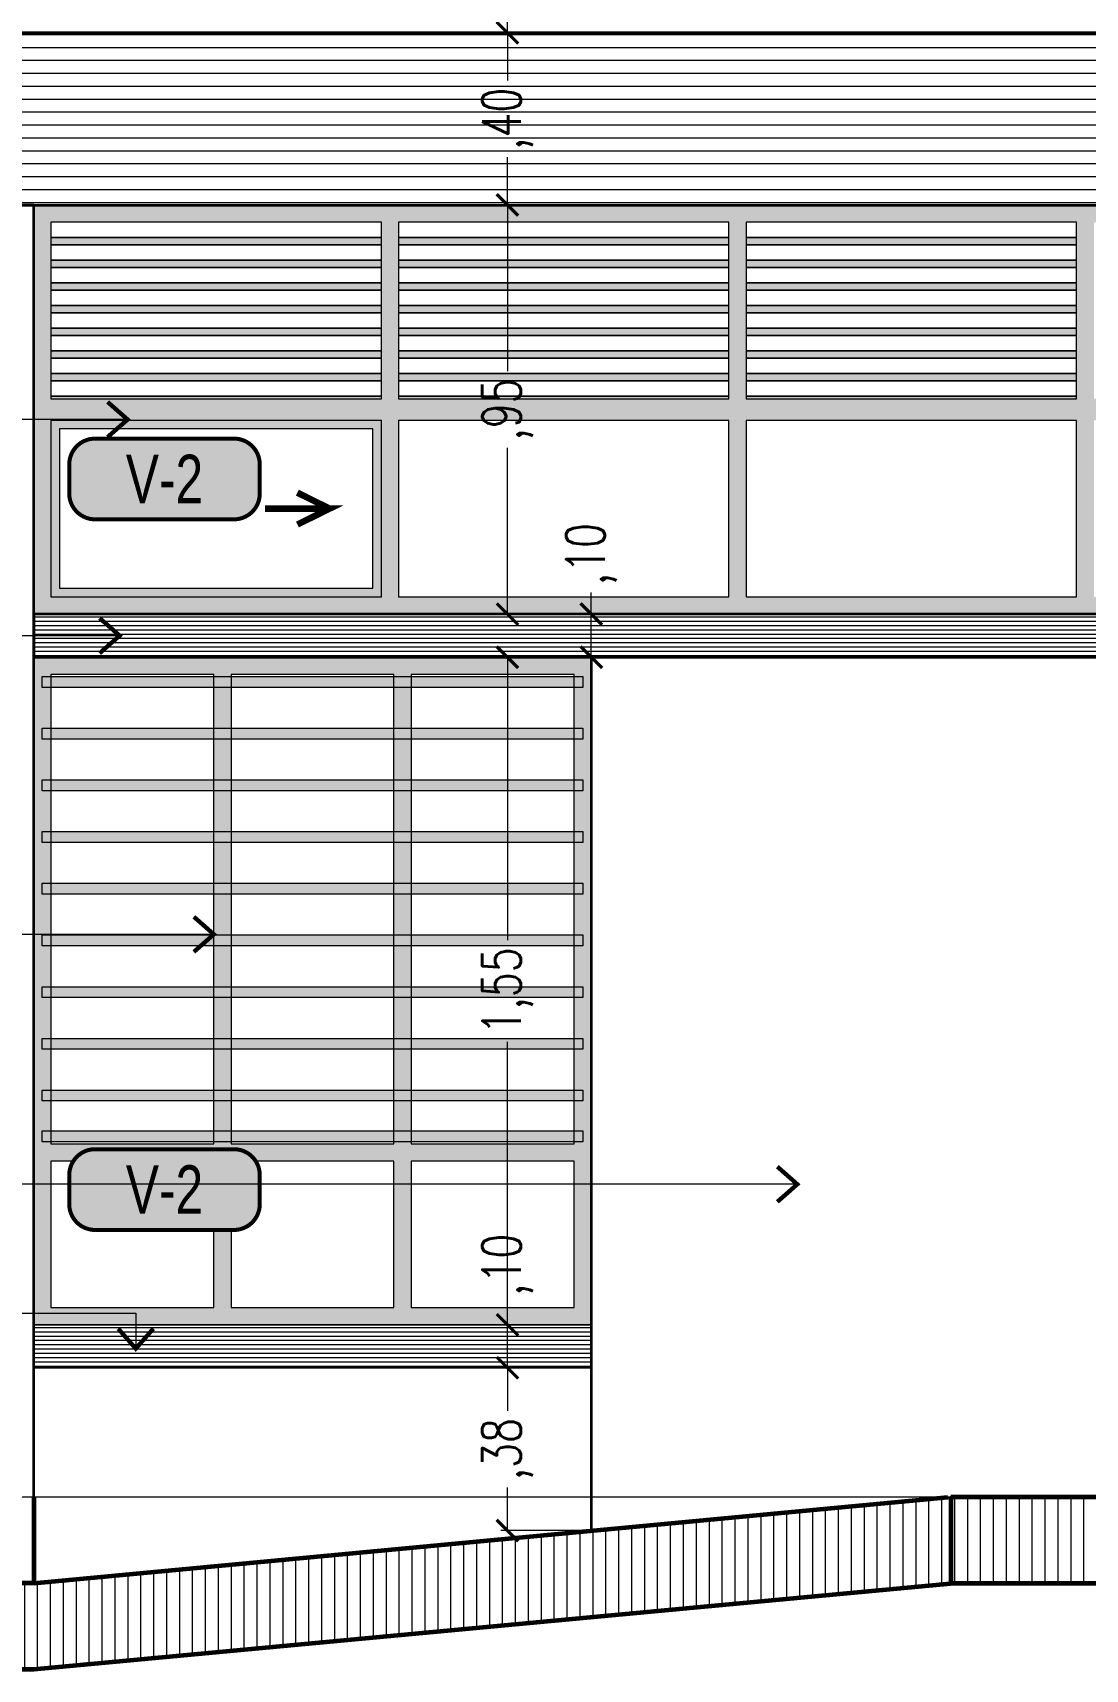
# Model space of a CAD drawing. Header units: millimetres. Extents: x 216 to 2687, y 57 to 1099.
# Drawn here: x 259 to 261.444, y 58.235 to 62.035 of the extents above; entities that cross this region are included whole.
import ezdxf
from ezdxf.enums import TextEntityAlignment as Align

# ---------------------------------------------------------------- set-up
doc = ezdxf.new("R2010")
doc.units = ezdxf.units.MM
doc.header["$LTSCALE"] = 0.5
doc.set_wipeout_variables(frame=1)
doc.header["$PDMODE"] = 35
doc.linetypes.add('DASHDOT2', pattern=[12.7, 6.35, -3.175, 0, -3.175])
for name, color, linetype, lineweight in [('A-COTAS', 7, 'Continuous', 9), ('A-PLAN', 7, 'Continuous', 60), ('A-PLAN-1', 2, 'Continuous', 35), ('A-PLAN-3', 146, 'Continuous', 5), ('A-PLAN-ACHU1', 105, 'Continuous', 9), ('A-PLAN-ACHU2', 146, 'Continuous', 0), ('A-PLAN-ACHU3', 250, 'Continuous', 0), ('A-TEXT-FLEC', 4, 'Continuous', 9), ('A-TEXT-VENT', 2, 'Continuous', 9), ('A-VENT', 1, 'Continuous', 15), ('A-WIPEOUT', 255, 'Continuous', 0)]:
    doc.layers.add(name, color=color, linetype=linetype, lineweight=lineweight)
doc.styles.add('Cotas', font='romans.shx', dxfattribs={"width": 0.75})
doc.styles.add('ING_50', font='swisscl.ttf', dxfattribs={"height": 0.08})
doc.dimstyles.new("1-25'", dxfattribs={"dimtxt": 0.075, "dimasz": 0.05, "dimexe": 0.015, "dimexo": 0, "dimgap": 0.02, "dimtad": 0, "dimzin": 4, "dimtxsty": 'Cotas', "dimblk": 'ARCHTICK', "dimcen": 0.09, "dimclrd": 142, "dimclre": 2, "dimclrt": 2, "dimadec": 0, "dimazin": 0, "dimtfac": 1, "dimtmove": 0, "dimatfit": 3, "dimfxl": 0.1, "dimlwd": 13, "dimlwe": 9, "dimarcsym": 2})
pattern_1 = [(90, (-2414.348867, -998.31859), (-0.03, 2e-18), [])]

# ---------------------------------------------------------------- blocks, each defined once
blk = doc.blocks.new('*U404')
at = {"layer": 'A-TEXT-FLEC'}
blk.add_lwpolyline([(4.291, 0), (0, 0), (0, 0.137)], dxfattribs=at)
at = {"layer": 'A-TEXT-FLEC', "const_width": 0.01}
blk.add_lwpolyline([(4.2446, -0.0408), (4.291, 0), (4.2446, 0.0408)], dxfattribs=at)
blk = doc.blocks.new('*U406')
at = {"layer": 'A-TEXT-FLEC'}
blk.add_lwpolyline([(5.8649, 0), (0, 0), (0, 0.137)], dxfattribs=at)
at = {"layer": 'A-TEXT-FLEC', "const_width": 0.01}
blk.add_lwpolyline([(5.8185, -0.0408), (5.8649, 0), (5.8185, 0.0408)], dxfattribs=at)
blk = doc.blocks.new('*U402')
at = {"layer": 'A-TEXT-FLEC'}
blk.add_lwpolyline([(4.3095, 0), (0, 0), (0, 0.137)], dxfattribs=at)
at = {"layer": 'A-TEXT-FLEC', "const_width": 0.01}
blk.add_lwpolyline([(4.2631, -0.0408), (4.3095, 0), (4.2631, 0.0408)], dxfattribs=at)
blk = doc.blocks.new('*U739')
at = {"layer": 'A-TEXT-FLEC'}
for points in [[(0, 0.137), (0, 0)], [(0, 0), (0, 0), (4.3285, 0)], [(4.3285, 0), (4.3285, -0.0826)]]:
    blk.add_lwpolyline(points, dxfattribs=at)
at = {"layer": 'A-TEXT-FLEC', "const_width": 0.01}
blk.add_lwpolyline([(4.3694, -0.0361), (4.3285, -0.0826), (4.2877, -0.0361)], dxfattribs=at)
blk = doc.blocks.new('_ArchTick')
at = {"color": 0, "linetype": 'ByBlock', "const_width": 0.15}
blk.add_lwpolyline([(-0.5, -0.5), (0.5, 0.5)], dxfattribs=at)
blk = doc.blocks.new('*D411')
at = {"layer": 'A-COTAS', "color": 142, "linetype": 'Continuous', "lineweight": 13, "transparency": 16777216}
for p, q in [((257.2782, 58.6354), (257.2782, 58.6854)), ((257.2782, 58.6354), (257.2782, 58.6245)), ((257.2782, 58.4354), (257.2782, 58.4463)), ((257.2782, 58.4354), (257.2782, 58.3854))]:
    blk.add_line(p, q, dxfattribs=at)
at = {"layer": 'A-COTAS', "color": 2, "linetype": 'DASHDOT2', "lineweight": 9, "transparency": 16777216}
for p, q in [((261.132, 58.6354), (257.2632, 58.6354)), ((258.082, 58.4354), (257.2632, 58.4354))]:
    blk.add_line(p, q, dxfattribs=at)
at = {"layer": 'DEFPOINTS', "color": 0, "transparency": 16777216}
for p in [(257.2782, 58.6354), (261.132, 58.6354), (258.082, 58.4354)]:
    blk.add_point(p, dxfattribs=at)
at = {"layer": 'A-COTAS', "color": 142, "lineweight": 13, "transparency": 16777216, "xscale": 0.05, "yscale": 0.05, "zscale": 0.05}
for p, rotation in [((257.2782, 58.6354), 270), ((257.2782, 58.4354), 90)]:
    blk.add_blockref('_ArchTick', p, dxfattribs=dict(at, rotation=rotation))
at = {"layer": 'A-COTAS', "color": 2, "transparency": 16777216, "insert": (257.2782, 58.5354), "char_height": 0.09, "attachment_point": 5, "rotation": 90, "style": 'Cotas'}
blk.add_mtext(',20', dxfattribs=at)
blk = doc.blocks.new('*D412')
at = {"layer": 'A-COTAS', "color": 2, "linetype": 'DASHDOT2', "lineweight": 9, "transparency": 16777216}
for p, q in [((257.582, 61.6354), (257.2632, 61.6354)), ((261.132, 58.6354), (257.2632, 58.6354))]:
    blk.add_line(p, q, dxfattribs=at)
at = {"layer": 'A-COTAS', "color": 142, "linetype": 'Continuous', "lineweight": 13, "transparency": 16777216}
for p, q in [((257.2782, 61.6354), (257.2782, 60.2583)), ((257.2782, 58.6354), (257.2782, 60.0126))]:
    blk.add_line(p, q, dxfattribs=at)
at = {"layer": 'DEFPOINTS', "color": 0, "transparency": 16777216}
for p in [(257.2782, 61.6354), (257.582, 61.6354), (261.132, 58.6354)]:
    blk.add_point(p, dxfattribs=at)
at = {"layer": 'A-COTAS', "color": 142, "lineweight": 13, "transparency": 16777216, "xscale": 0.05, "yscale": 0.05, "zscale": 0.05}
for p, rotation in [((257.2782, 61.6354), 90), ((257.2782, 58.6354), 270)]:
    blk.add_blockref('_ArchTick', p, dxfattribs=dict(at, rotation=rotation))
at = {"layer": 'A-COTAS', "color": 2, "transparency": 16777216, "insert": (257.2782, 60.1354), "char_height": 0.09, "attachment_point": 5, "rotation": 90, "style": 'Cotas'}
blk.add_mtext('3,00', dxfattribs=at)
blk = doc.blocks.new('*D417')
at = {"layer": 'A-COTAS', "color": 2, "linetype": 'DASHDOT2', "lineweight": 9, "transparency": 16777216}
for p, q in [((260.297, 58.9354), (260.0873, 58.9354)), ((260.297, 58.5574), (260.0873, 58.5574))]:
    blk.add_line(p, q, dxfattribs=at)
at = {"layer": 'A-COTAS', "color": 142, "linetype": 'Continuous', "lineweight": 13, "transparency": 16777216}
for p, q in [((260.1023, 58.9354), (260.1023, 58.8355)), ((260.1023, 58.5574), (260.1023, 58.6573))]:
    blk.add_line(p, q, dxfattribs=at)
at = {"layer": 'DEFPOINTS', "color": 0, "transparency": 16777216}
for p in [(260.1023, 58.9354), (260.297, 58.9354), (260.297, 58.5574)]:
    blk.add_point(p, dxfattribs=at)
at = {"layer": 'A-COTAS', "color": 142, "lineweight": 13, "transparency": 16777216, "xscale": 0.05, "yscale": 0.05, "zscale": 0.05}
for p, rotation in [((260.1023, 58.9354), 90), ((260.1023, 58.5574), 270)]:
    blk.add_blockref('_ArchTick', p, dxfattribs=dict(at, rotation=rotation))
at = {"layer": 'A-COTAS', "color": 2, "transparency": 16777216, "insert": (260.1023, 58.7464), "char_height": 0.09, "attachment_point": 5, "rotation": 90, "style": 'Cotas'}
blk.add_mtext(',38', dxfattribs=at)
blk = doc.blocks.new('*D418')
at = {"layer": 'A-COTAS', "color": 142, "linetype": 'Continuous', "lineweight": 13, "transparency": 16777216}
for p, q in [((260.1023, 59.0354), (260.1023, 59.0854)), ((260.1023, 58.9354), (260.1023, 59.0354))]:
    blk.add_line(p, q, dxfattribs=at)
at = {"layer": 'A-COTAS', "color": 2, "linetype": 'DASHDOT2', "lineweight": 9, "transparency": 16777216}
for p, q in [((260.297, 59.0354), (260.0873, 59.0354)), ((260.297, 58.9354), (260.0873, 58.9354))]:
    blk.add_line(p, q, dxfattribs=at)
at = {"layer": 'DEFPOINTS', "color": 0, "transparency": 16777216}
for p in [(260.1023, 59.0354), (260.297, 59.0354), (260.297, 58.9354)]:
    blk.add_point(p, dxfattribs=at)
at = {"layer": 'A-COTAS', "color": 142, "lineweight": 13, "transparency": 16777216, "xscale": 0.05, "yscale": 0.05, "zscale": 0.05}
for p, rotation in [((260.1023, 59.0354), 90), ((260.1023, 58.9354), 270)]:
    blk.add_blockref('_ArchTick', p, dxfattribs=dict(at, rotation=rotation))
at = {"layer": 'A-COTAS', "color": 2, "transparency": 16777216, "insert": (260.1023, 59.1745), "char_height": 0.09, "attachment_point": 5, "rotation": 90, "style": 'Cotas'}
blk.add_mtext(',10', dxfattribs=at)
blk = doc.blocks.new('*D419')
at = {"layer": 'A-COTAS', "color": 2, "linetype": 'DASHDOT2', "lineweight": 9, "transparency": 16777216}
for p, q in [((260.297, 60.5854), (260.0873, 60.5854)), ((260.297, 59.0354), (260.0873, 59.0354))]:
    blk.add_line(p, q, dxfattribs=at)
at = {"layer": 'A-COTAS', "color": 142, "linetype": 'Continuous', "lineweight": 13, "transparency": 16777216}
for p, q in [((260.1023, 60.5854), (260.1023, 59.9285)), ((260.1023, 59.0354), (260.1023, 59.6924))]:
    blk.add_line(p, q, dxfattribs=at)
at = {"layer": 'DEFPOINTS', "color": 0, "transparency": 16777216}
for p in [(260.1023, 60.5854), (260.297, 60.5854), (260.297, 59.0354)]:
    blk.add_point(p, dxfattribs=at)
at = {"layer": 'A-COTAS', "color": 142, "lineweight": 13, "transparency": 16777216, "xscale": 0.05, "yscale": 0.05, "zscale": 0.05}
for p, rotation in [((260.1023, 60.5854), 90), ((260.1023, 59.0354), 270)]:
    blk.add_blockref('_ArchTick', p, dxfattribs=dict(at, rotation=rotation))
at = {"layer": 'A-COTAS', "color": 2, "transparency": 16777216, "insert": (260.1023, 59.8104), "char_height": 0.09, "attachment_point": 5, "rotation": 90, "style": 'Cotas'}
blk.add_mtext('1,55', dxfattribs=at)
blk = doc.blocks.new('*D420')
at = {"layer": 'A-COTAS', "color": 142, "linetype": 'Continuous', "lineweight": 13, "transparency": 16777216}
for p, q in [((260.297, 60.6854), (260.297, 60.7354)), ((260.297, 60.5854), (260.297, 60.6854))]:
    blk.add_line(p, q, dxfattribs=at)
at = {"layer": 'A-COTAS', "color": 2, "linetype": 'DASHDOT2', "lineweight": 9, "transparency": 16777216}
for p, q in [((260.297, 60.6854), (260.282, 60.6854)), ((260.297, 60.5854), (260.282, 60.5854))]:
    blk.add_line(p, q, dxfattribs=at)
at = {"layer": 'DEFPOINTS', "color": 0, "transparency": 16777216}
for p in [(260.297, 60.6854), (260.297, 60.6854), (260.297, 60.5854)]:
    blk.add_point(p, dxfattribs=at)
at = {"layer": 'A-COTAS', "color": 142, "lineweight": 13, "transparency": 16777216, "xscale": 0.05, "yscale": 0.05, "zscale": 0.05}
for p, rotation in [((260.297, 60.6854), 90), ((260.297, 60.5854), 270)]:
    blk.add_blockref('_ArchTick', p, dxfattribs=dict(at, rotation=rotation))
at = {"layer": 'A-COTAS', "color": 2, "transparency": 16777216, "insert": (260.297, 60.8245), "char_height": 0.09, "attachment_point": 5, "rotation": 90, "style": 'Cotas'}
blk.add_mtext(',10', dxfattribs=at)
blk = doc.blocks.new('*D421')
at = {"layer": 'A-COTAS', "color": 2, "linetype": 'DASHDOT2', "lineweight": 9, "transparency": 16777216}
for p, q in [((260.1023, 61.6354), (260.0873, 61.6354)), ((260.1023, 60.6854), (260.0873, 60.6854))]:
    blk.add_line(p, q, dxfattribs=at)
at = {"layer": 'A-COTAS', "color": 142, "linetype": 'Continuous', "lineweight": 13, "transparency": 16777216}
for p, q in [((260.1023, 61.6354), (260.1023, 61.2495)), ((260.1023, 60.6854), (260.1023, 61.0713))]:
    blk.add_line(p, q, dxfattribs=at)
at = {"layer": 'DEFPOINTS', "color": 0, "transparency": 16777216}
for p in [(260.1023, 61.6354), (260.1023, 61.6354), (260.1023, 60.6854)]:
    blk.add_point(p, dxfattribs=at)
at = {"layer": 'A-COTAS', "color": 142, "lineweight": 13, "transparency": 16777216, "xscale": 0.05, "yscale": 0.05, "zscale": 0.05}
for p, rotation in [((260.1023, 61.6354), 90), ((260.1023, 60.6854), 270)]:
    blk.add_blockref('_ArchTick', p, dxfattribs=dict(at, rotation=rotation))
at = {"layer": 'A-COTAS', "color": 2, "transparency": 16777216, "insert": (260.1023, 61.1604), "char_height": 0.09, "attachment_point": 5, "rotation": 90, "style": 'Cotas'}
blk.add_mtext(',95', dxfattribs=at)
blk = doc.blocks.new('*D422')
at = {"layer": 'A-COTAS', "color": 2, "linetype": 'DASHDOT2', "lineweight": 9, "transparency": 16777216}
for p, q in [((260.1023, 62.0354), (260.0873, 62.0354)), ((260.1023, 61.6354), (260.0873, 61.6354))]:
    blk.add_line(p, q, dxfattribs=at)
at = {"layer": 'A-COTAS', "color": 142, "linetype": 'Continuous', "lineweight": 13, "transparency": 16777216}
for p, q in [((260.1023, 62.0354), (260.1023, 61.9245)), ((260.1023, 61.6354), (260.1023, 61.7463))]:
    blk.add_line(p, q, dxfattribs=at)
at = {"layer": 'DEFPOINTS', "color": 0, "transparency": 16777216}
for p in [(260.1023, 62.0354), (260.1023, 62.0354), (260.1023, 61.6354)]:
    blk.add_point(p, dxfattribs=at)
at = {"layer": 'A-COTAS', "color": 142, "lineweight": 13, "transparency": 16777216, "xscale": 0.05, "yscale": 0.05, "zscale": 0.05}
for p, rotation in [((260.1023, 62.0354), 90), ((260.1023, 61.6354), 270)]:
    blk.add_blockref('_ArchTick', p, dxfattribs=dict(at, rotation=rotation))
at = {"layer": 'A-COTAS', "color": 2, "transparency": 16777216, "insert": (260.1023, 61.8354), "char_height": 0.09, "attachment_point": 5, "rotation": 90, "style": 'Cotas'}
blk.add_mtext(',40', dxfattribs=at)
blk = doc.blocks.new('*D423')
at = {"layer": 'A-COTAS', "color": 2, "linetype": 'DASHDOT2', "lineweight": 9, "transparency": 16777216}
for p, q in [((260.1023, 62.4754), (260.0873, 62.4754)), ((260.1023, 62.0354), (260.0873, 62.0354))]:
    blk.add_line(p, q, dxfattribs=at)
at = {"layer": 'A-COTAS', "color": 142, "linetype": 'Continuous', "lineweight": 13, "transparency": 16777216}
for p, q in [((260.1023, 62.4754), (260.1023, 62.3461)), ((260.1023, 62.0354), (260.1023, 62.1647))]:
    blk.add_line(p, q, dxfattribs=at)
at = {"layer": 'DEFPOINTS', "color": 0, "transparency": 16777216}
for p in [(260.1023, 62.4754), (260.1023, 62.4754), (260.1023, 62.0354)]:
    blk.add_point(p, dxfattribs=at)
at = {"layer": 'A-COTAS', "color": 142, "lineweight": 13, "transparency": 16777216, "xscale": 0.05, "yscale": 0.05, "zscale": 0.05}
for p, rotation in [((260.1023, 62.4754), 90), ((260.1023, 62.0354), 270)]:
    blk.add_blockref('_ArchTick', p, dxfattribs=dict(at, rotation=rotation))
at = {"layer": 'A-COTAS', "color": 2, "transparency": 16777216, "insert": (260.1023, 62.2554), "char_height": 0.09, "attachment_point": 5, "rotation": 90, "style": 'Cotas'}
blk.add_mtext(',44', dxfattribs=at)
blk = doc.blocks.new('*U740')
at = {"layer": 'A-TEXT-FLEC'}
blk.add_lwpolyline([(4.5098, 0), (0, 0), (0, 0.137)], dxfattribs=at)
at = {"layer": 'A-TEXT-FLEC', "const_width": 0.01}
blk.add_lwpolyline([(4.4634, -0.0408), (4.5098, 0), (4.4634, 0.0408)], dxfattribs=at)

msp = doc.modelspace()

# ---------------------------------------------------------------- hatches: boundary and pattern name
at = {"layer": 'A-PLAN-ACHU1', "transparency": 33554687}
h = msp.add_hatch(color=256, dxfattribs=at)
h.dxf.hatch_style = 1
h.set_gradient(color1=(91, 91, 91), color2=(214, 214, 214), tint=1, name='HEMISPHERICAL')
h.paths.add_polyline_path([(263.8864, 61.6354), (259.002, 61.6354), (259.002, 60.6854), (263.8864, 60.6854)])
h.paths.add_polyline_path([(260.6568, 61.5954), (261.4242, 61.5954), (261.4242, 61.1854), (260.6568, 61.1854)], flags=16)
h.paths.add_polyline_path([(260.6168, 61.1854), (259.8494, 61.1854), (259.8494, 61.5954), (260.6168, 61.5954)], flags=16)
h.paths.add_polyline_path([(260.6568, 61.1354), (261.4242, 61.1354), (261.4242, 60.7254), (260.6568, 60.7254)], flags=16)
h.paths.add_polyline_path([(260.6168, 61.1354), (260.6168, 60.7254), (259.8494, 60.7254), (259.8494, 61.1354)], flags=16)
h.paths.add_polyline_path([(261.4642, 61.5954), (262.2316, 61.5954), (262.2316, 61.1854), (261.4642, 61.1854)], flags=16)
h.paths.add_polyline_path([(259.8094, 61.1854), (259.042, 61.1854), (259.042, 61.5954), (259.8094, 61.5954)], flags=16)
h.paths.add_polyline_path([(261.4642, 61.1354), (262.2316, 61.1354), (262.2316, 60.7254), (261.4642, 60.7254)], flags=16)
h.paths.add_polyline_path([(259.8094, 61.1354), (259.8094, 60.7254), (259.042, 60.7254), (259.042, 61.1354)], flags=16)
h.paths.add_polyline_path([(262.2716, 61.5954), (263.039, 61.5954), (263.039, 61.1854), (262.2716, 61.1854)], flags=16)
h.paths.add_polyline_path([(262.2716, 61.1354), (263.039, 61.1354), (263.039, 60.7254), (262.2716, 60.7254)], flags=16)
h.paths.add_polyline_path([(263.079, 61.5954), (263.8464, 61.5954), (263.8464, 61.1854), (263.079, 61.1854)], flags=16)
h.paths.add_polyline_path([(263.079, 61.1354), (263.8464, 61.1354), (263.8464, 60.7254), (263.079, 60.7254)], flags=16)
h = msp.add_hatch(color=256, dxfattribs=at)
h.dxf.hatch_style = 1
h.set_gradient(color1=(91, 91, 91), color2=(214, 214, 214), rotation=90, tint=1, name='CYLINDER')
h.paths.add_polyline_path([(259.8094, 61.56), (259.042, 61.56), (259.042, 61.5428), (259.8094, 61.5428)])
h = msp.add_hatch(color=256, dxfattribs=at)
h.dxf.hatch_style = 1
h.set_gradient(color1=(91, 91, 91), color2=(214, 214, 214), rotation=90, tint=1, name='CYLINDER')
h.paths.add_polyline_path([(260.6168, 61.56), (259.8494, 61.56), (259.8494, 61.5428), (260.6168, 61.5428)])
h = msp.add_hatch(color=256, dxfattribs=at)
h.dxf.hatch_style = 1
h.set_gradient(color1=(91, 91, 91), color2=(214, 214, 214), rotation=90, tint=1, name='CYLINDER')
h.paths.add_polyline_path([(261.4242, 61.56), (260.6568, 61.56), (260.6568, 61.5428), (261.4242, 61.5428)])
h = msp.add_hatch(color=256, dxfattribs=at)
h.dxf.hatch_style = 1
h.set_gradient(color1=(91, 91, 91), color2=(214, 214, 214), rotation=90, tint=1, name='CYLINDER')
h.paths.add_polyline_path([(259.8094, 61.5073), (259.042, 61.5073), (259.042, 61.4902), (259.8094, 61.4902)])
h = msp.add_hatch(color=256, dxfattribs=at)
h.dxf.hatch_style = 1
h.set_gradient(color1=(91, 91, 91), color2=(214, 214, 214), rotation=90, tint=1, name='CYLINDER')
h.paths.add_polyline_path([(260.6168, 61.5073), (259.8494, 61.5073), (259.8494, 61.4902), (260.6168, 61.4902)])
h = msp.add_hatch(color=256, dxfattribs=at)
h.dxf.hatch_style = 1
h.set_gradient(color1=(91, 91, 91), color2=(214, 214, 214), rotation=90, tint=1, name='CYLINDER')
h.paths.add_polyline_path([(261.4242, 61.5073), (260.6568, 61.5073), (260.6568, 61.4902), (261.4242, 61.4902)])
h = msp.add_hatch(color=256, dxfattribs=at)
h.dxf.hatch_style = 1
h.set_gradient(color1=(91, 91, 91), color2=(214, 214, 214), rotation=90, tint=1, name='CYLINDER')
h.paths.add_polyline_path([(259.8094, 61.4547), (259.042, 61.4547), (259.042, 61.4376), (259.8094, 61.4376)])
h = msp.add_hatch(color=256, dxfattribs=at)
h.dxf.hatch_style = 1
h.set_gradient(color1=(91, 91, 91), color2=(214, 214, 214), rotation=90, tint=1, name='CYLINDER')
h.paths.add_polyline_path([(260.6168, 61.4547), (259.8494, 61.4547), (259.8494, 61.4376), (260.6168, 61.4376)])
h = msp.add_hatch(color=256, dxfattribs=at)
h.dxf.hatch_style = 1
h.set_gradient(color1=(91, 91, 91), color2=(214, 214, 214), rotation=90, tint=1, name='CYLINDER')
h.paths.add_polyline_path([(261.4242, 61.4547), (260.6568, 61.4547), (260.6568, 61.4376), (261.4242, 61.4376)])
h = msp.add_hatch(color=256, dxfattribs=at)
h.dxf.hatch_style = 1
h.set_gradient(color1=(91, 91, 91), color2=(214, 214, 214), rotation=90, tint=1, name='CYLINDER')
h.paths.add_polyline_path([(259.8094, 61.4021), (259.042, 61.4021), (259.042, 61.385), (259.8094, 61.385)])
h = msp.add_hatch(color=256, dxfattribs=at)
h.dxf.hatch_style = 1
h.set_gradient(color1=(91, 91, 91), color2=(214, 214, 214), rotation=90, tint=1, name='CYLINDER')
h.paths.add_polyline_path([(260.6168, 61.4021), (259.8494, 61.4021), (259.8494, 61.385), (260.6168, 61.385)])
h = msp.add_hatch(color=256, dxfattribs=at)
h.dxf.hatch_style = 1
h.set_gradient(color1=(91, 91, 91), color2=(214, 214, 214), rotation=90, tint=1, name='CYLINDER')
h.paths.add_polyline_path([(261.4242, 61.4021), (260.6568, 61.4021), (260.6568, 61.385), (261.4242, 61.385)])
h = msp.add_hatch(color=256, dxfattribs=at)
h.dxf.hatch_style = 1
h.set_gradient(color1=(91, 91, 91), color2=(214, 214, 214), rotation=90, tint=1, name='CYLINDER')
h.paths.add_polyline_path([(259.8094, 61.3495), (259.042, 61.3495), (259.042, 61.3324), (259.8094, 61.3324)])
h = msp.add_hatch(color=256, dxfattribs=at)
h.dxf.hatch_style = 1
h.set_gradient(color1=(91, 91, 91), color2=(214, 214, 214), rotation=90, tint=1, name='CYLINDER')
h.paths.add_polyline_path([(260.6168, 61.3495), (259.8494, 61.3495), (259.8494, 61.3324), (260.6168, 61.3324)])
h = msp.add_hatch(color=256, dxfattribs=at)
h.dxf.hatch_style = 1
h.set_gradient(color1=(91, 91, 91), color2=(214, 214, 214), rotation=90, tint=1, name='CYLINDER')
h.paths.add_polyline_path([(261.4242, 61.3495), (260.6568, 61.3495), (260.6568, 61.3324), (261.4242, 61.3324)])
h = msp.add_hatch(color=256, dxfattribs=at)
h.dxf.hatch_style = 1
h.set_gradient(color1=(91, 91, 91), color2=(214, 214, 214), rotation=90, tint=1, name='CYLINDER')
h.paths.add_polyline_path([(259.8094, 61.2969), (259.042, 61.2969), (259.042, 61.2798), (259.8094, 61.2798)])
h = msp.add_hatch(color=256, dxfattribs=at)
h.dxf.hatch_style = 1
h.set_gradient(color1=(91, 91, 91), color2=(214, 214, 214), rotation=90, tint=1, name='CYLINDER')
h.paths.add_polyline_path([(260.6168, 61.2969), (259.8494, 61.2969), (259.8494, 61.2798), (260.6168, 61.2798)])
h = msp.add_hatch(color=256, dxfattribs=at)
h.dxf.hatch_style = 1
h.set_gradient(color1=(91, 91, 91), color2=(214, 214, 214), rotation=90, tint=1, name='CYLINDER')
h.paths.add_polyline_path([(261.4242, 61.2969), (260.6568, 61.2969), (260.6568, 61.2798), (261.4242, 61.2798)])
h = msp.add_hatch(color=256, dxfattribs=at)
h.dxf.hatch_style = 1
h.set_gradient(color1=(91, 91, 91), color2=(214, 214, 214), rotation=90, tint=1, name='CYLINDER')
h.paths.add_polyline_path([(259.8094, 61.2443), (259.042, 61.2443), (259.042, 61.2272), (259.8094, 61.2272)])
h = msp.add_hatch(color=256, dxfattribs=at)
h.dxf.hatch_style = 1
h.set_gradient(color1=(91, 91, 91), color2=(214, 214, 214), rotation=90, tint=1, name='CYLINDER')
h.paths.add_polyline_path([(260.6168, 61.2443), (259.8494, 61.2443), (259.8494, 61.2272), (260.6168, 61.2272)])
h = msp.add_hatch(color=256, dxfattribs=at)
h.dxf.hatch_style = 1
h.set_gradient(color1=(91, 91, 91), color2=(214, 214, 214), rotation=90, tint=1, name='CYLINDER')
h.paths.add_polyline_path([(261.4242, 61.2443), (260.6568, 61.2443), (260.6568, 61.2272), (261.4242, 61.2272)])
h = msp.add_hatch(color=256, dxfattribs=at)
h.dxf.hatch_style = 1
h.set_gradient(color1=(91, 91, 91), color2=(214, 214, 214), rotation=90, tint=1, name='CYLINDER')
h.paths.add_polyline_path([(259.8094, 61.1917), (259.042, 61.1917), (259.042, 61.1854), (259.8094, 61.1854)])
h = msp.add_hatch(color=256, dxfattribs=at)
h.dxf.hatch_style = 1
h.set_gradient(color1=(91, 91, 91), color2=(214, 214, 214), rotation=90, tint=1, name='CYLINDER')
h.paths.add_polyline_path([(260.6168, 61.1917), (259.8494, 61.1917), (259.8494, 61.1854), (260.6168, 61.1854)])
h = msp.add_hatch(color=256, dxfattribs=at)
h.dxf.hatch_style = 1
h.set_gradient(color1=(91, 91, 91), color2=(214, 214, 214), rotation=90, tint=1, name='CYLINDER')
h.paths.add_polyline_path([(261.4242, 61.1917), (260.6568, 61.1917), (260.6568, 61.1854), (261.4242, 61.1854)])
h = msp.add_hatch(color=256, dxfattribs=at)
h.dxf.hatch_style = 1
h.set_gradient(color1=(91, 91, 91), color2=(214, 214, 214), tint=1, name='HEMISPHERICAL')
h.paths.add_polyline_path([(259.8094, 61.1354), (259.042, 61.1354), (259.042, 60.7254), (259.8094, 60.7254)])
h.paths.add_polyline_path([(259.7894, 60.7454), (259.062, 60.7454), (259.062, 61.1154), (259.7894, 61.1154)], flags=16)
at = {"layer": 'A-PLAN-ACHU1'}
h = msp.add_hatch(color=256, dxfattribs=at)
h.dxf.hatch_style = 1
h.set_gradient(color1=(91, 91, 91), color2=(173, 173, 173), tint=1)
h.paths.add_polyline_path([(259.002, 60.5854), (259.002, 59.0354), (260.297, 59.0354), (260.297, 60.5854)])
h.paths.add_polyline_path([(259.8387, 60.5454), (259.8387, 59.4554), (259.4604, 59.4554), (259.4604, 60.5454)], flags=16)
h.paths.add_polyline_path([(259.8787, 60.5454), (260.257, 60.5454), (260.257, 59.4554), (259.8787, 59.4554)], flags=16)
h.paths.add_polyline_path([(259.4204, 60.5454), (259.4204, 59.4554), (259.042, 59.4554), (259.042, 60.5454)], flags=16)
h.paths.add_polyline_path([(259.8387, 59.4154), (259.8387, 59.0754), (259.4604, 59.0754), (259.4604, 59.4154)], flags=16)
h.paths.add_polyline_path([(259.8787, 59.4154), (260.257, 59.4154), (260.257, 59.0754), (259.8787, 59.0754)], flags=16)
h.paths.add_polyline_path([(259.4204, 59.4154), (259.4204, 59.0754), (259.042, 59.0754), (259.042, 59.4154)], flags=16)
at = {"layer": 'A-PLAN-ACHU2'}
h = msp.add_hatch(color=256, dxfattribs=at)
h.dxf.hatch_style = 1
h.set_gradient(color1=(204, 102, 178), tint=1, name='CURVED')
h.paths.add_polyline_path([(259.022, 60.5404), (260.277, 60.5404), (260.277, 60.515), (259.022, 60.515)])
h = msp.add_hatch(color=256, dxfattribs=at)
h.dxf.hatch_style = 1
h.set_gradient(color1=(204, 102, 178), tint=1, name='CURVED')
h.paths.add_polyline_path([(259.022, 60.4204), (260.277, 60.4204), (260.277, 60.395), (259.022, 60.395)])
h = msp.add_hatch(color=256, dxfattribs=at)
h.dxf.hatch_style = 1
h.set_gradient(color1=(204, 102, 178), tint=1, name='CURVED')
h.paths.add_polyline_path([(259.022, 60.3004), (260.277, 60.3004), (260.277, 60.275), (259.022, 60.275)])
h = msp.add_hatch(color=256, dxfattribs=at)
h.dxf.hatch_style = 1
h.set_gradient(color1=(204, 102, 178), tint=1, name='CURVED')
h.paths.add_polyline_path([(259.022, 60.1804), (260.277, 60.1804), (260.277, 60.155), (259.022, 60.155)])
h = msp.add_hatch(color=256, dxfattribs=at)
h.dxf.hatch_style = 1
h.set_gradient(color1=(204, 102, 178), tint=1, name='CURVED')
h.paths.add_polyline_path([(259.022, 60.0604), (260.277, 60.0604), (260.277, 60.035), (259.022, 60.035)])
h = msp.add_hatch(color=256, dxfattribs=at)
h.dxf.hatch_style = 1
h.set_gradient(color1=(204, 102, 178), tint=1, name='CURVED')
h.paths.add_polyline_path([(259.022, 59.9404), (260.277, 59.9404), (260.277, 59.915), (259.022, 59.915)])
h = msp.add_hatch(color=256, dxfattribs=at)
h.dxf.hatch_style = 1
h.set_gradient(color1=(204, 102, 178), tint=1, name='CURVED')
h.paths.add_polyline_path([(259.022, 59.8204), (260.277, 59.8204), (260.277, 59.795), (259.022, 59.795)])
h = msp.add_hatch(color=256, dxfattribs=at)
h.dxf.hatch_style = 1
h.set_gradient(color1=(204, 102, 178), tint=1, name='CURVED')
h.paths.add_polyline_path([(259.022, 59.7004), (260.277, 59.7004), (260.277, 59.675), (259.022, 59.675)])
h = msp.add_hatch(color=256, dxfattribs=at)
h.dxf.hatch_style = 1
h.set_gradient(color1=(204, 102, 178), tint=1, name='CURVED')
h.paths.add_polyline_path([(259.022, 59.5804), (260.277, 59.5804), (260.277, 59.555), (259.022, 59.555)])
at = {"layer": 'A-PLAN-ACHU3'}
h = msp.add_hatch(dxfattribs=at)
h.set_pattern_fill('_USER', color=256, scale=0.03, pattern_type=0)
h.set_pattern_definition([(0, (-2414.348867, -998.31859), (0, 0.03), [])])
h.paths.add_polyline_path([(257.582, 61.6354), (277.782, 61.6354), (277.782, 62.0354), (257.582, 62.0354)])
h = msp.add_hatch(dxfattribs=at)
h.set_pattern_fill('_USER', color=251, scale=0.01, pattern_type=0)
h.set_pattern_definition([(0, (-2412.411941, -1054.62076), (0, 0.01), [])])
h.paths.add_polyline_path([(263.8864, 60.5854), (263.8864, 60.6854), (259.002, 60.6854), (259.002, 60.5854)])
h = msp.add_hatch(dxfattribs=at)
h.set_pattern_fill('_USER', color=252, scale=0.01, pattern_type=0)
h.set_pattern_definition([(0, (-2411.777832, -1054.47076), (0, 0.01), [])])
h.paths.add_polyline_path([(259.002, 58.9354), (259.002, 59.0354), (260.297, 59.0354), (260.297, 58.9354)])
h = msp.add_hatch(dxfattribs=at)
h.set_pattern_fill('_USER', color=256, scale=0.03, angle=90, pattern_type=0)
h.set_pattern_definition(pattern_1)
h.paths.add_polyline_path([(261.1393, 58.4354), (261.132, 58.4354), (261.132, 58.6354), (260.297, 58.5574), (259.002, 58.4354), (258.532, 58.4354), (258.532, 58.2354), (259.002, 58.2354)])
h = msp.add_hatch(dxfattribs=at)
h.set_pattern_fill('_USER', color=256, scale=0.03, angle=90, pattern_type=0)
h.set_pattern_definition(pattern_1)
h.paths.add_polyline_path([(261.132, 58.6354), (261.132, 58.4354), (276.982, 58.4354), (276.982, 58.6354)])

# ---------------------------------------------------------------- linework, layer by layer
at = {"layer": 'A-PLAN'}
for points in [[(259.002, 58.6354), (259.002, 58.4354), (261.1248, 58.6354)], [(259.002, 58.4354), (258.082, 58.4354), (258.082, 58.2354), (259.002, 58.2354), (261.1393, 58.4354)]]:
    msp.add_lwpolyline(points, dxfattribs=at)
msp.add_lwpolyline([(261.132, 58.6354), (261.132, 58.4354), (276.982, 58.4354), (276.982, 58.6354)], close=True, dxfattribs=at)
at = {"layer": 'A-PLAN-1'}
for points in [[(257.582, 61.6354), (277.782, 61.6354), (277.782, 62.0354), (257.582, 62.0354)], [(258.382, 58.4354), (259.002, 58.4354), (259.002, 61.6354), (258.382, 61.6354)], [(263.8864, 60.5854), (263.8864, 60.6854), (259.002, 60.6854), (259.002, 60.5854)], [(260.297, 58.5574), (261.132, 58.6354), (262.5914, 58.6354), (262.5914, 60.5854), (260.297, 60.5854)]]:
    msp.add_lwpolyline(points, close=True, dxfattribs=at)
at = {"layer": 'A-PLAN-3'}
for points in [[(259.002, 58.9354), (259.002, 59.0354), (260.297, 59.0354), (260.297, 58.9354)], [(259.002, 58.9354), (260.297, 58.9354), (260.297, 58.5574), (259.002, 58.4354)]]:
    msp.add_lwpolyline(points, close=True, dxfattribs=at)
at = {"layer": 'A-PLAN-ACHU1'}
for points in [[(259.8094, 61.5954), (259.042, 61.5954), (259.042, 61.56), (259.8094, 61.56)], [(260.6168, 61.5954), (259.8494, 61.5954), (259.8494, 61.56), (260.6168, 61.56)], [(261.4242, 61.5954), (260.6568, 61.5954), (260.6568, 61.56), (261.4242, 61.56)], [(259.8094, 61.56), (259.042, 61.56), (259.042, 61.5428), (259.8094, 61.5428)], [(259.8094, 61.5428), (259.042, 61.5428), (259.042, 61.5073), (259.8094, 61.5073)], [(260.6168, 61.56), (259.8494, 61.56), (259.8494, 61.5428), (260.6168, 61.5428)], [(260.6168, 61.5428), (259.8494, 61.5428), (259.8494, 61.5073), (260.6168, 61.5073)], [(261.4242, 61.56), (260.6568, 61.56), (260.6568, 61.5428), (261.4242, 61.5428)], [(261.4242, 61.5428), (260.6568, 61.5428), (260.6568, 61.5073), (261.4242, 61.5073)], [(259.8094, 61.5073), (259.042, 61.5073), (259.042, 61.4902), (259.8094, 61.4902)], [(259.8094, 61.4902), (259.042, 61.4902), (259.042, 61.4547), (259.8094, 61.4547)], [(260.6168, 61.5073), (259.8494, 61.5073), (259.8494, 61.4902), (260.6168, 61.4902)], [(260.6168, 61.4902), (259.8494, 61.4902), (259.8494, 61.4547), (260.6168, 61.4547)], [(261.4242, 61.5073), (260.6568, 61.5073), (260.6568, 61.4902), (261.4242, 61.4902)], [(261.4242, 61.4902), (260.6568, 61.4902), (260.6568, 61.4547), (261.4242, 61.4547)], [(259.8094, 61.4547), (259.042, 61.4547), (259.042, 61.4376), (259.8094, 61.4376)], [(260.6168, 61.4547), (259.8494, 61.4547), (259.8494, 61.4376), (260.6168, 61.4376)], [(261.4242, 61.4547), (260.6568, 61.4547), (260.6568, 61.4376), (261.4242, 61.4376)], [(259.8094, 61.4376), (259.042, 61.4376), (259.042, 61.4021), (259.8094, 61.4021)], [(260.6168, 61.4376), (259.8494, 61.4376), (259.8494, 61.4021), (260.6168, 61.4021)], [(261.4242, 61.4376), (260.6568, 61.4376), (260.6568, 61.4021), (261.4242, 61.4021)], [(259.8094, 61.4021), (259.042, 61.4021), (259.042, 61.385), (259.8094, 61.385)], [(259.8094, 61.385), (259.042, 61.385), (259.042, 61.3495), (259.8094, 61.3495)], [(260.6168, 61.4021), (259.8494, 61.4021), (259.8494, 61.385), (260.6168, 61.385)], [(260.6168, 61.385), (259.8494, 61.385), (259.8494, 61.3495), (260.6168, 61.3495)], [(261.4242, 61.4021), (260.6568, 61.4021), (260.6568, 61.385), (261.4242, 61.385)], [(261.4242, 61.385), (260.6568, 61.385), (260.6568, 61.3495), (261.4242, 61.3495)], [(259.8094, 61.3495), (259.042, 61.3495), (259.042, 61.3324), (259.8094, 61.3324)], [(259.8094, 61.3324), (259.042, 61.3324), (259.042, 61.2969), (259.8094, 61.2969)], [(260.6168, 61.3495), (259.8494, 61.3495), (259.8494, 61.3324), (260.6168, 61.3324)], [(260.6168, 61.3324), (259.8494, 61.3324), (259.8494, 61.2969), (260.6168, 61.2969)], [(261.4242, 61.3495), (260.6568, 61.3495), (260.6568, 61.3324), (261.4242, 61.3324)], [(261.4242, 61.3324), (260.6568, 61.3324), (260.6568, 61.2969), (261.4242, 61.2969)], [(259.8094, 61.2969), (259.042, 61.2969), (259.042, 61.2798), (259.8094, 61.2798)], [(260.6168, 61.2969), (259.8494, 61.2969), (259.8494, 61.2798), (260.6168, 61.2798)], [(261.4242, 61.2969), (260.6568, 61.2969), (260.6568, 61.2798), (261.4242, 61.2798)], [(259.8094, 61.2798), (259.042, 61.2798), (259.042, 61.2443), (259.8094, 61.2443)], [(260.6168, 61.2798), (259.8494, 61.2798), (259.8494, 61.2443), (260.6168, 61.2443)], [(261.4242, 61.2798), (260.6568, 61.2798), (260.6568, 61.2443), (261.4242, 61.2443)], [(259.8094, 61.2443), (259.042, 61.2443), (259.042, 61.2272), (259.8094, 61.2272)], [(259.8094, 61.2272), (259.042, 61.2272), (259.042, 61.1917), (259.8094, 61.1917)], [(260.6168, 61.2443), (259.8494, 61.2443), (259.8494, 61.2272), (260.6168, 61.2272)], [(260.6168, 61.2272), (259.8494, 61.2272), (259.8494, 61.1917), (260.6168, 61.1917)], [(261.4242, 61.2443), (260.6568, 61.2443), (260.6568, 61.2272), (261.4242, 61.2272)], [(261.4242, 61.2272), (260.6568, 61.2272), (260.6568, 61.1917), (261.4242, 61.1917)], [(259.8094, 61.1917), (259.042, 61.1917), (259.042, 61.1854), (259.8094, 61.1854)], [(260.6168, 61.1917), (259.8494, 61.1917), (259.8494, 61.1854), (260.6168, 61.1854)], [(261.4242, 61.1917), (260.6568, 61.1917), (260.6568, 61.1854), (261.4242, 61.1854)]]:
    msp.add_lwpolyline(points, close=True, dxfattribs=at)
at = {"layer": 'A-VENT'}
for points in [[(259.002, 61.6354), (263.8864, 61.6354), (263.8864, 60.6854), (259.002, 60.6854)], [(259.8094, 61.5954), (259.042, 61.5954), (259.042, 61.1854), (259.8094, 61.1854)], [(260.6168, 61.5954), (259.8494, 61.5954), (259.8494, 61.1854), (260.6168, 61.1854)], [(261.4242, 61.5954), (260.6568, 61.5954), (260.6568, 61.1854), (261.4242, 61.1854)], [(259.8094, 61.1354), (259.042, 61.1354), (259.042, 60.7254), (259.8094, 60.7254)], [(259.7894, 61.1154), (259.062, 61.1154), (259.062, 60.7454), (259.7894, 60.7454)], [(260.6168, 61.1354), (259.8494, 61.1354), (259.8494, 60.7254), (260.6168, 60.7254)], [(261.4242, 61.1354), (260.6568, 61.1354), (260.6568, 60.7254), (261.4242, 60.7254)], [(259.002, 60.5854), (260.297, 60.5854), (260.297, 59.0354), (259.002, 59.0354)], [(259.022, 60.5404), (260.277, 60.5404), (260.277, 60.515), (259.022, 60.515)], [(259.4204, 60.5454), (259.042, 60.5454), (259.042, 59.4554), (259.4204, 59.4554)], [(259.8387, 60.5454), (259.4604, 60.5454), (259.4604, 59.4554), (259.8387, 59.4554)], [(260.257, 60.5454), (259.8787, 60.5454), (259.8787, 59.4554), (260.257, 59.4554)], [(259.022, 60.4204), (260.277, 60.4204), (260.277, 60.395), (259.022, 60.395)], [(259.022, 60.3004), (260.277, 60.3004), (260.277, 60.275), (259.022, 60.275)], [(259.022, 60.1804), (260.277, 60.1804), (260.277, 60.155), (259.022, 60.155)], [(259.022, 60.0604), (260.277, 60.0604), (260.277, 60.035), (259.022, 60.035)], [(259.022, 59.9404), (260.277, 59.9404), (260.277, 59.915), (259.022, 59.915)], [(259.022, 59.8204), (260.277, 59.8204), (260.277, 59.795), (259.022, 59.795)], [(259.022, 59.7004), (260.277, 59.7004), (260.277, 59.675), (259.022, 59.675)], [(259.022, 59.5804), (260.277, 59.5804), (260.277, 59.555), (259.022, 59.555)], [(259.4204, 59.4154), (259.042, 59.4154), (259.042, 59.0754), (259.4204, 59.0754)], [(259.8387, 59.4154), (259.4604, 59.4154), (259.4604, 59.0754), (259.8387, 59.0754)], [(260.257, 59.4154), (259.8787, 59.4154), (259.8787, 59.0754), (260.257, 59.0754)]]:
    msp.add_lwpolyline(points, close=True, dxfattribs=at)
at = {"layer": 'A-VENT', "const_width": 0.015}
msp.add_lwpolyline([(259.5394, 60.9304), (259.6894, 60.9304), (259.6144, 60.8935), (259.6894, 60.9304), (259.6144, 60.9674)], dxfattribs=at)

# ---------------------------------------------------------------- block references
at = {"layer": 'A-TEXT-FLEC'}
for name, p in [('*U404', (254.9106, 60.6354)), ('*U740', (254.9106, 59.9419)), ('*U739', (254.9106, 59.0625))]:
    msp.add_blockref(name, p, dxfattribs=at)

# ---------------------------------------------------------------- dimensions: what is measured, and where the dimension line sits
at = {"layer": 'A-COTAS'}
for base, p1, p2, picture, middle in [((260.1023, 62.4754), (260.1023, 62.0354), (260.1023, 62.4754), '*D423', (260.1023, 62.2554)), ((260.1023, 62.0354), (260.1023, 61.6354), (260.1023, 62.0354), '*D422', (260.1023, 61.8354)), ((260.1023, 61.6354), (260.1023, 60.6854), (260.1023, 61.6354), '*D421', (260.1023, 61.1604)), ((260.297, 60.6854), (260.297, 60.5854), (260.297, 60.6854), '*D420', (260.297, 60.8245)), ((260.1023, 60.5854), (260.297, 59.0354), (260.297, 60.5854), '*D419', (260.1023, 59.8104)), ((260.1023, 59.0354), (260.297, 58.9354), (260.297, 59.0354), '*D418', (260.1023, 59.1745)), ((260.1023, 58.9354), (260.297, 58.5574), (260.297, 58.9354), '*D417', (260.1023, 58.7464)), ((257.2782, 58.6354), (258.082, 58.4354), (261.132, 58.6354), '*D411', (257.2782, 58.5354))]:
    dim = msp.add_linear_dim(base=base, p1=p1, p2=p2, angle=90, dimstyle="1-25'", override={"dimtxt": 0.09}, dxfattribs=at)
    dim.commit()
    dim.dimension.update_dxf_attribs({"geometry": picture, "text_midpoint": middle})

# ---------------------------------------------------------------- next in the draw order: wipeouts: each hides what was drawn before it
for points in [[(259.1446, 61.093), (259.4671, 61.093), (259.5095, 61.0755), (259.5271, 61.033), (259.5271, 60.9655), (259.5095, 60.9231), (259.4671, 60.9055), (259.1446, 60.9055), (259.1021, 60.9231), (259.0846, 60.9655), (259.0846, 61.033), (259.1021, 61.0755)], [(259.1446, 59.443), (259.4671, 59.443), (259.5095, 59.4255), (259.5271, 59.383), (259.5271, 59.3155), (259.5095, 59.2731), (259.4671, 59.2555), (259.1446, 59.2555), (259.1021, 59.2731), (259.0846, 59.3155), (259.0846, 59.383), (259.1021, 59.4255)]]:
    msp.add_wipeout(points).dxf.layer = 'A-WIPEOUT'

# ---------------------------------------------------------------- next in the draw order: hatches: boundary and pattern name
at = {"layer": 'A-PLAN-ACHU2'}
h = msp.add_hatch(color=256, dxfattribs=at)
h.dxf.hatch_style = 1
h.set_gradient(color1=(204, 102, 178), tint=1, name='CURVED')
h.paths.add_polyline_path([(259.022, 59.4858), (260.277, 59.4858), (260.277, 59.4604), (259.022, 59.4604)])
at = {"layer": 'A-PLAN-ACHU3'}
h = msp.add_hatch(color=254, dxfattribs=at)
edge = h.paths.add_edge_path()
edge.add_line((259.0846, 61.033), (259.0846, 60.9655))
edge.add_arc((259.1446, 60.9655), 0.06, 180, 270)
edge.add_line((259.1446, 60.9055), (259.4671, 60.9055))
edge.add_arc((259.4671, 60.9655), 0.06, 270, 360)
edge.add_line((259.5271, 60.9655), (259.5271, 61.033))
edge.add_arc((259.4671, 61.033), 0.06, 0, 90)
edge.add_line((259.4671, 61.093), (259.1446, 61.093))
edge.add_arc((259.1446, 61.033), 0.06, 90, 180)
h = msp.add_hatch(color=254, dxfattribs=at)
edge = h.paths.add_edge_path()
edge.add_line((259.0846, 59.383), (259.0846, 59.3155))
edge.add_arc((259.1446, 59.3155), 0.06, 180, 270)
edge.add_line((259.1446, 59.2555), (259.4671, 59.2555))
edge.add_arc((259.4671, 59.3155), 0.06, 270, 360)
edge.add_line((259.5271, 59.3155), (259.5271, 59.383))
edge.add_arc((259.4671, 59.383), 0.06, 0, 90)
edge.add_line((259.4671, 59.443), (259.1446, 59.443))
edge.add_arc((259.1446, 59.383), 0.06, 90, 180)

# ---------------------------------------------------------------- next in the draw order: linework, layer by layer
at = {"layer": 'A-TEXT-VENT', "const_width": 0.00938}
for points in [[(259.0846, 61.033), (259.0846, 60.9655, 0.414214), (259.1446, 60.9055), (259.4671, 60.9055, 0.414214), (259.5271, 60.9655), (259.5271, 61.033, 0.414214), (259.4671, 61.093), (259.1446, 61.093, 0.414214)], [(259.0846, 59.383), (259.0846, 59.3155, 0.414214), (259.1446, 59.2555), (259.4671, 59.2555, 0.414214), (259.5271, 59.3155), (259.5271, 59.383, 0.414214), (259.4671, 59.443), (259.1446, 59.443, 0.414214)]]:
    msp.add_lwpolyline(points, format="xyb", close=True, dxfattribs=at)
at = {"layer": 'A-VENT'}
msp.add_lwpolyline([(259.022, 59.4858), (260.277, 59.4858), (260.277, 59.4604), (259.022, 59.4604)], close=True, dxfattribs=at)

# ---------------------------------------------------------------- next in the draw order: block references
at = {"layer": 'A-TEXT-FLEC'}
for name, p in [('*U402', (254.9106, 61.1373)), ('*U406', (254.9106, 59.3616))]:
    msp.add_blockref(name, p, dxfattribs=at)

# ---------------------------------------------------------------- next in the draw order: texts
at = {"layer": 'A-TEXT-VENT', "color": 1, "style": 'ING_50'}
for p in [(259.3058, 60.9993), (259.3058, 59.3493)]:
    msp.add_attdef('V-2', text='AA', height=0.1125, dxfattribs=at).set_placement(p, align=Align.MIDDLE_CENTER)

# ---------------------------------------------------------------- next in the draw order: dimensions: what is measured, and where the dimension line sits
at = {"layer": 'A-COTAS'}
dim = msp.add_linear_dim(base=(257.2782, 61.6354), p1=(261.132, 58.6354), p2=(257.582, 61.6354), angle=90, dimstyle="1-25'", override={"dimtxt": 0.09}, dxfattribs=at)
dim.commit()
dim.dimension.update_dxf_attribs({"geometry": '*D412', "text_midpoint": (257.2782, 60.1354)})

doc.saveas('drawing.dxf')
